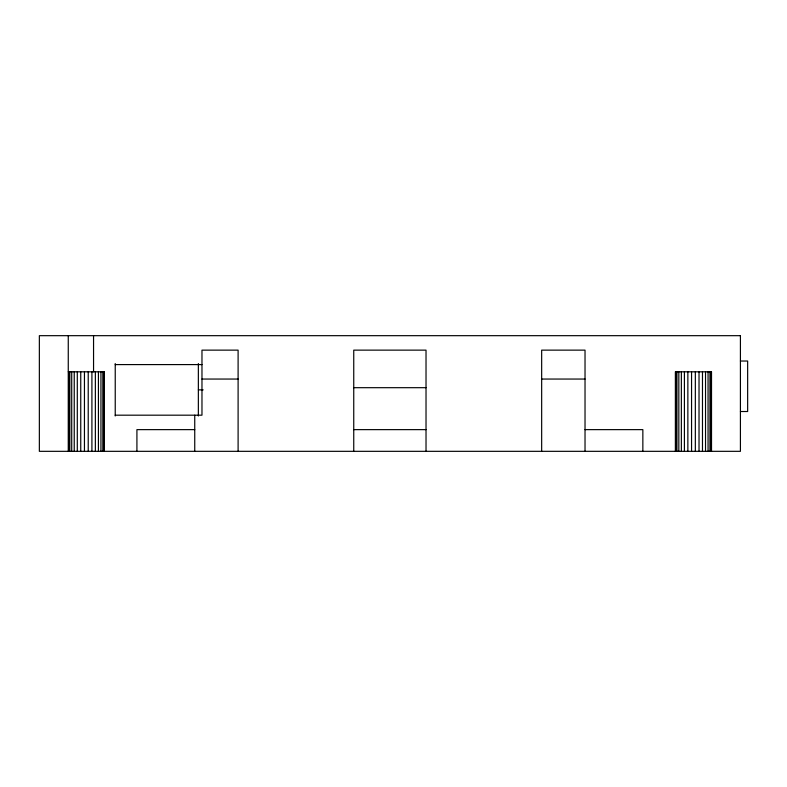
<?xml version="1.0" encoding="UTF-8"?>
<svg xmlns="http://www.w3.org/2000/svg" width="787" height="787" viewBox="0 0 787 787"><rect width="100%" height="100%" fill="white"/><g stroke="black" fill="none" stroke-linecap="round" stroke-linejoin="round"><path stroke-width="1.18" d="M740.419 361.026L747.65 361.026L747.65 411.512L740.419 411.512M115.236 364.588L201.974 364.588M68.262 371.818L104.396 371.818L104.396 451.325M201.974 379.049L238.107 379.049M541.663 379.049L585.026 379.049M353.747 387.686L426.023 387.686M198.354 389.87L203.174 389.87M115.236 415.182L201.974 415.182L201.974 350.136L238.107 350.136L238.107 451.325M194.743 429.633L136.918 429.633L136.918 451.325M353.747 429.633L426.023 429.633M585.026 429.633L642.851 429.633L642.851 451.325M711.517 451.325L711.517 371.818L675.374 371.818L675.374 451.325M711.114 371.818L711.114 451.325M709.953 371.818L709.953 451.325M708.064 371.818L708.064 451.325M705.536 371.818L705.536 451.325M702.476 371.818L702.476 451.325M699.023 371.818L699.023 451.325M695.334 371.818L695.334 451.325M691.557 371.818L691.557 451.325M687.858 371.818L687.858 451.325M684.405 371.818L684.405 451.325M681.355 371.818L681.355 451.325M678.827 371.818L678.827 451.325M676.938 371.818L676.938 451.325M675.767 371.818L675.767 451.325M585.026 451.325L585.026 350.136L541.663 350.136L541.663 451.325M426.023 451.325L426.023 350.136L353.747 350.136L353.747 451.325M198.354 363.545L198.354 415.969M194.743 415.182L194.743 451.325M115.236 363.545L115.236 415.969M104.002 371.818L104.002 451.325M102.831 371.818L102.831 451.325M100.943 371.818L100.943 451.325M98.424 371.818L98.424 451.325M95.365 371.818L95.365 451.325M93.555 335.675L93.555 371.818M91.912 371.818L91.912 451.325M88.223 371.818L88.223 451.325M84.445 371.818L84.445 451.325M80.746 371.818L80.746 451.325M77.293 371.818L77.293 451.325M74.234 371.818L74.234 451.325M71.715 371.818L71.715 451.325M69.827 371.818L69.827 451.325M68.656 371.818L68.656 451.325M68.262 335.675L68.262 451.325M740.419 335.675L39.35 335.675L39.35 451.325L740.419 451.325L740.419 335.675"/></g></svg>
